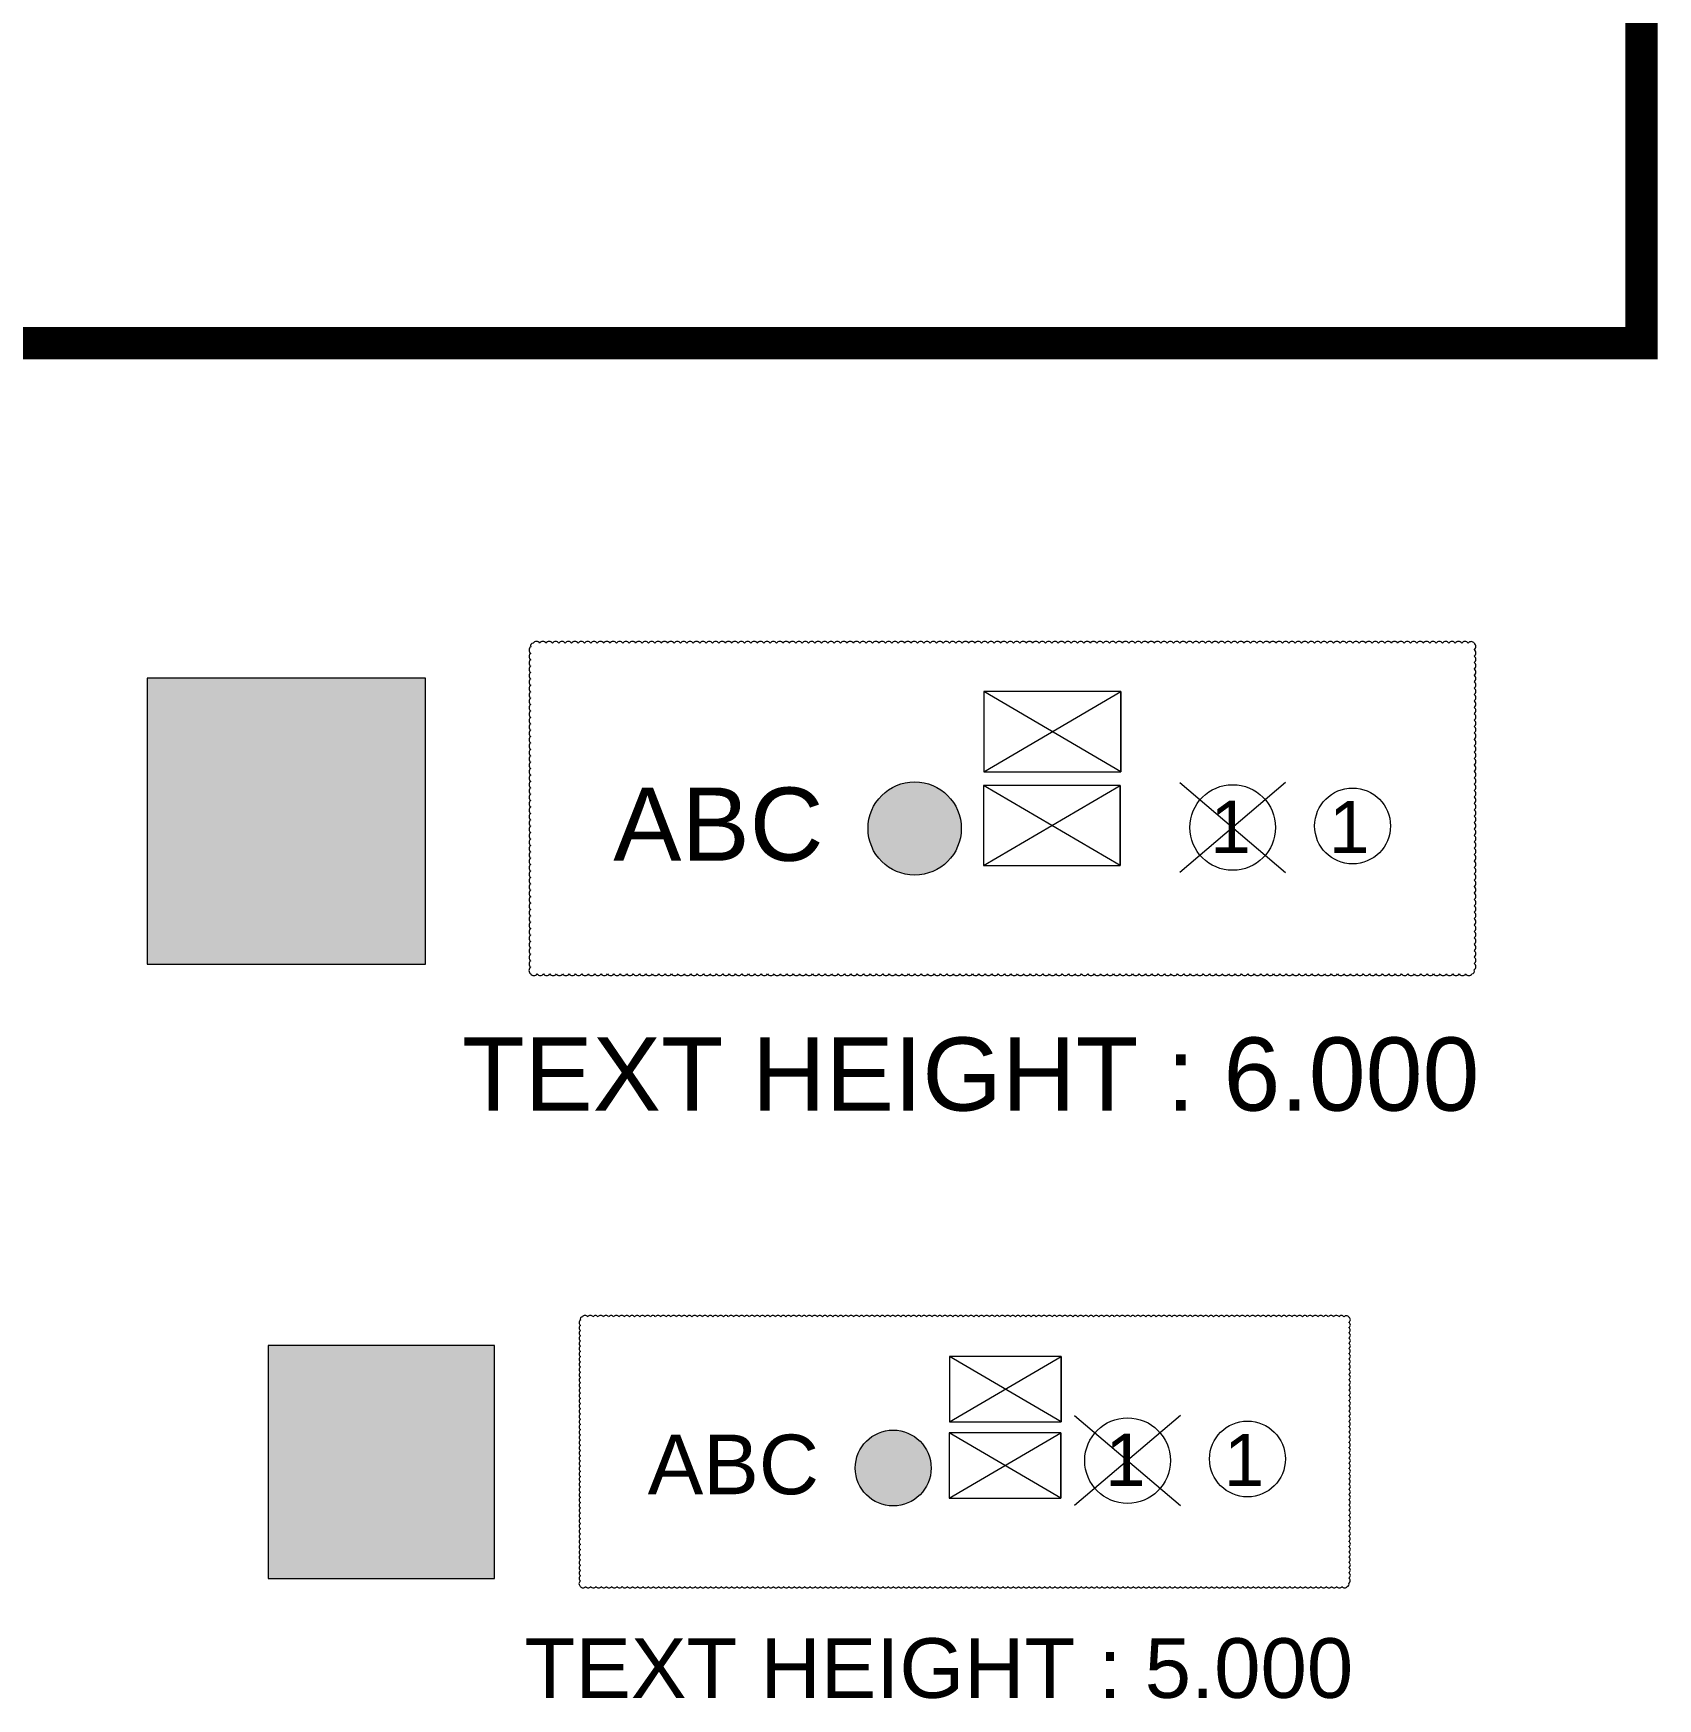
# Model space of a CAD drawing. Header units: inches. Extents: x -2907330 to 774627, y -12404360 to 10502691.
# Drawn here: x 15129.8 to 15265.9, y 262.5 to 402.1 of the extents above; entities that cross this region are included whole.
import ezdxf

# ---------------------------------------------------------------- set-up
doc = ezdxf.new("R2010")
doc.units = ezdxf.units.IN
doc.header["$MEASUREMENT"] = 0
doc.layers.add('CABLE SERVICE', color=7, linetype='Continuous', lineweight=0)
doc.styles.add('style1', font='arial.ttf', dxfattribs={"height": 2})

msp = doc.modelspace()

# ---------------------------------------------------------------- hatches: boundary and pattern name
at = {"lineweight": 0}
h = msp.add_hatch(color=3, dxfattribs=at)
h.dxf.hatch_style = 1
h.paths.add_polyline_path([(15162.62, 348.05), (15139.3, 348.05), (15139.3, 324.07), (15162.62, 324.07)])
h = msp.add_hatch(color=5, dxfattribs=at)
h.dxf.hatch_style = 1
h.paths.add_polyline_path([(15199.73, 335.46, 1), (15207.55, 335.46, 1)])
h = msp.add_hatch(color=3, dxfattribs=at)
h.dxf.hatch_style = 1
h.paths.add_polyline_path([(15168.43, 292.1), (15149.43, 292.1), (15149.43, 272.57), (15168.43, 272.57)])
h = msp.add_hatch(color=5, dxfattribs=at)
h.dxf.hatch_style = 1
h.paths.add_polyline_path([(15198.65, 281.84, 1), (15205.02, 281.84, 1)])

# ---------------------------------------------------------------- linework, layer by layer
at = {"linetype": 'Continuous', "const_width": 2.7}
msp.add_lwpolyline([(15264.58, 2028.86), (12871.15, 2028.86), (12871.15, 376.14), (15264.58, 376.14)], close=True, dxfattribs=at)
at = {"lineweight": 5}
for points in [[(15171.45, 323.26, 0.520567), (15171.99, 323.26, 0.520567), (15172.52, 323.26, 0.520567), (15173.06, 323.26, 0.520567), (15173.6, 323.26, 0.520567), (15174.13, 323.26, 0.520567), (15174.67, 323.26, 0.520567), (15175.21, 323.26, 0.520567), (15175.74, 323.26, 0.520567), (15176.28, 323.26, 0.520567), (15176.82, 323.26, 0.520567), (15177.35, 323.26, 0.520567), (15177.89, 323.26, 0.520567), (15178.43, 323.26, 0.520567), (15178.96, 323.26, 0.520567), (15179.5, 323.26, 0.520567), (15180.04, 323.26, 0.520567), (15180.57, 323.26, 0.520567), (15181.11, 323.26, 0.520567), (15181.65, 323.26, 0.520567), (15182.19, 323.26, 0.520567), (15182.72, 323.26, 0.520567), (15183.26, 323.26, 0.520567), (15183.8, 323.26, 0.520567), (15184.33, 323.26, 0.520567), (15184.87, 323.26, 0.520567), (15185.41, 323.26, 0.520567), (15185.94, 323.26, 0.520567), (15186.48, 323.26, 0.520567), (15187.02, 323.26, 0.520567), (15187.55, 323.26, 0.520567), (15188.09, 323.26, 0.520567), (15188.63, 323.26, 0.520567), (15189.16, 323.26, 0.520567), (15189.7, 323.26, 0.520567), (15190.24, 323.26, 0.520567), (15190.77, 323.26, 0.520567), (15191.31, 323.26, 0.520567), (15191.85, 323.26, 0.520567), (15192.38, 323.26, 0.520567), (15192.92, 323.26, 0.520567), (15193.46, 323.26, 0.520567), (15194, 323.26, 0.520567), (15194.53, 323.26, 0.520567), (15195.07, 323.26, 0.520567), (15195.61, 323.26, 0.520567), (15196.14, 323.26, 0.520567), (15196.68, 323.26, 0.520567), (15197.22, 323.26, 0.520567), (15197.75, 323.26, 0.520567), (15198.29, 323.26, 0.520567), (15198.83, 323.26, 0.520567), (15199.36, 323.26, 0.520567), (15199.9, 323.26, 0.520567), (15200.44, 323.26, 0.520567), (15200.97, 323.26, 0.520567), (15201.51, 323.26, 0.520567), (15202.05, 323.26, 0.520567), (15202.58, 323.26, 0.520567), (15203.12, 323.26, 0.520567), (15203.66, 323.26, 0.520567), (15204.19, 323.26, 0.520567), (15204.73, 323.26, 0.520567), (15205.27, 323.26, 0.520567), (15205.81, 323.26, 0.520567), (15206.34, 323.26, 0.520567), (15206.88, 323.26, 0.520567), (15207.42, 323.26, 0.520567), (15207.95, 323.26, 0.520567), (15208.49, 323.26, 0.520567), (15209.03, 323.26, 0.520567), (15209.56, 323.26, 0.520567), (15210.1, 323.26, 0.520567), (15210.64, 323.26, 0.520567), (15211.17, 323.26, 0.520567), (15211.71, 323.26, 0.520567), (15212.25, 323.26, 0.520567), (15212.78, 323.26, 0.520567), (15213.32, 323.26, 0.520567), (15213.86, 323.26, 0.520567), (15214.39, 323.26, 0.520567), (15214.93, 323.26, 0.520567), (15215.47, 323.26, 0.520567), (15216.01, 323.26, 0.520567), (15216.54, 323.26, 0.520567), (15217.08, 323.26, 0.520567), (15217.62, 323.26, 0.520567), (15218.15, 323.26, 0.520567), (15218.69, 323.26, 0.520567), (15219.23, 323.26, 0.520567), (15219.76, 323.26, 0.520567), (15220.3, 323.26, 0.520567), (15220.84, 323.26, 0.520567), (15221.37, 323.26, 0.520567), (15221.91, 323.26, 0.520567), (15222.45, 323.26, 0.520567), (15222.98, 323.26, 0.520567), (15223.52, 323.26, 0.520567), (15224.06, 323.26, 0.520567), (15224.59, 323.26, 0.520567), (15225.13, 323.26, 0.520567), (15225.67, 323.26, 0.520567), (15226.2, 323.26, 0.520567), (15226.74, 323.26, 0.520567), (15227.28, 323.26, 0.520567), (15227.82, 323.26, 0.520567), (15228.35, 323.26, 0.520567), (15228.89, 323.26, 0.520567), (15229.43, 323.26, 0.520567), (15229.96, 323.26, 0.520567), (15230.5, 323.26, 0.520567), (15231.04, 323.26, 0.520567), (15231.57, 323.26, 0.520567), (15232.11, 323.26, 0.520567), (15232.65, 323.26, 0.520567), (15233.18, 323.26, 0.520567), (15233.72, 323.26, 0.520567), (15234.26, 323.26, 0.520567), (15234.79, 323.26, 0.520567), (15235.33, 323.26, 0.520567), (15235.87, 323.26, 0.520567), (15236.4, 323.26, 0.520567), (15236.94, 323.26, 0.520567), (15237.48, 323.26, 0.520567), (15238.01, 323.26, 0.520567), (15238.55, 323.26, 0.520567), (15239.09, 323.26, 0.520567), (15239.63, 323.26, 0.520567), (15240.16, 323.26, 0.520567), (15240.7, 323.26, 0.520567), (15241.24, 323.26, 0.520567), (15241.77, 323.26, 0.520567), (15242.31, 323.26, 0.520567), (15242.85, 323.26, 0.520567), (15243.38, 323.26, 0.520567), (15243.92, 323.26, 0.520567), (15244.46, 323.26, 0.520567), (15244.99, 323.26, 0.520567), (15245.53, 323.26, 0.520567), (15246.07, 323.26, 0.520567), (15246.6, 323.26, 0.520567), (15247.14, 323.26, 0.520567), (15247.68, 323.26, 0.520567), (15248.21, 323.26, 0.520567), (15248.75, 323.26, 0.520567), (15249.29, 323.26, 0.520567), (15249.83, 323.26, 0.520567), (15250.36, 323.26, 0.520567), (15250.55, 323.6, 0.520567), (15250.55, 324.14, 0.520567), (15250.55, 324.68, 0.520567), (15250.55, 325.21, 0.520567), (15250.55, 325.75, 0.520567), (15250.55, 326.29, 0.520567), (15250.55, 326.83, 0.520567), (15250.55, 327.36, 0.520567), (15250.55, 327.9, 0.520567), (15250.55, 328.44, 0.520567), (15250.55, 328.97, 0.520567), (15250.55, 329.51, 0.520567), (15250.55, 330.05, 0.520567), (15250.55, 330.58, 0.520567), (15250.55, 331.12, 0.520567), (15250.55, 331.66, 0.520567), (15250.55, 332.19, 0.520567), (15250.55, 332.73, 0.520567), (15250.55, 333.27, 0.520567), (15250.55, 333.8, 0.520567), (15250.55, 334.34, 0.520567), (15250.55, 334.88, 0.520567), (15250.55, 335.41, 0.520567), (15250.55, 335.95, 0.520567), (15250.55, 336.49, 0.520567), (15250.55, 337.02, 0.520567), (15250.55, 337.56, 0.520567), (15250.55, 338.1, 0.520567), (15250.55, 338.64, 0.520567), (15250.55, 339.17, 0.520567), (15250.55, 339.71, 0.520567), (15250.55, 340.25, 0.520567), (15250.55, 340.78, 0.520567), (15250.55, 341.32, 0.520567), (15250.55, 341.86, 0.520567), (15250.55, 342.39, 0.520567), (15250.55, 342.93, 0.520567), (15250.55, 343.47, 0.520567), (15250.55, 344, 0.520567), (15250.55, 344.54, 0.520567), (15250.55, 345.08, 0.520567), (15250.55, 345.61, 0.520567), (15250.55, 346.15, 0.520567), (15250.55, 346.69, 0.520567), (15250.55, 347.22, 0.520567), (15250.55, 347.76, 0.520567), (15250.55, 348.3, 0.520567), (15250.55, 348.83, 0.520567), (15250.55, 349.37, 0.520567), (15250.55, 349.91, 0.520567), (15250.55, 350.45, 0.520567), (15250.55, 350.98, 0.520567), (15250.04, 351, 0.520567), (15249.5, 351, 0.520567), (15248.96, 351, 0.520567), (15248.43, 351, 0.520567), (15247.89, 351, 0.520567), (15247.35, 351, 0.520567), (15246.82, 351, 0.520567), (15246.28, 351, 0.520567), (15245.74, 351, 0.520567), (15245.21, 351, 0.520567), (15244.67, 351, 0.520567), (15244.13, 351, 0.520567), (15243.6, 351, 0.520567), (15243.06, 351, 0.520567), (15242.52, 351, 0.520567), (15241.99, 351, 0.520567), (15241.45, 351, 0.520567), (15240.91, 351, 0.520567), (15240.37, 351, 0.520567), (15239.84, 351, 0.520567), (15239.3, 351, 0.520567), (15238.76, 351, 0.520567), (15238.23, 351, 0.520567), (15237.69, 351, 0.520567), (15237.15, 351, 0.520567), (15236.62, 351, 0.520567), (15236.08, 351, 0.520567), (15235.54, 351, 0.520567), (15235.01, 351, 0.520567), (15234.47, 351, 0.520567), (15233.93, 351, 0.520567), (15233.4, 351, 0.520567), (15232.86, 351, 0.520567), (15232.32, 351, 0.520567), (15231.79, 351, 0.520567), (15231.25, 351, 0.520567), (15230.71, 351, 0.520567), (15230.18, 351, 0.520567), (15229.64, 351, 0.520567), (15229.1, 351, 0.520567), (15228.56, 351, 0.520567), (15228.03, 351, 0.520567), (15227.49, 351, 0.520567), (15226.95, 351, 0.520567), (15226.42, 351, 0.520567), (15225.88, 351, 0.520567), (15225.34, 351, 0.520567), (15224.81, 351, 0.520567), (15224.27, 351, 0.520567), (15223.73, 351, 0.520567), (15223.2, 351, 0.520567), (15222.66, 351, 0.520567), (15222.12, 351, 0.520567), (15221.59, 351, 0.520567), (15221.05, 351, 0.520567), (15220.51, 351, 0.520567), (15219.98, 351, 0.520567), (15219.44, 351, 0.520567), (15218.9, 351, 0.520567), (15218.37, 351, 0.520567), (15217.83, 351, 0.520567), (15217.29, 351, 0.520567), (15216.75, 351, 0.520567), (15216.22, 351, 0.520567), (15215.68, 351, 0.520567), (15215.14, 351, 0.520567), (15214.61, 351, 0.520567), (15214.07, 351, 0.520567), (15213.53, 351, 0.520567), (15213, 351, 0.520567), (15212.46, 351, 0.520567), (15211.92, 351, 0.520567), (15211.39, 351, 0.520567), (15210.85, 351, 0.520567), (15210.31, 351, 0.520567), (15209.78, 351, 0.520567), (15209.24, 351, 0.520567), (15208.7, 351, 0.520567), (15208.17, 351, 0.520567), (15207.63, 351, 0.520567), (15207.09, 351, 0.520567), (15206.55, 351, 0.520567), (15206.02, 351, 0.520567), (15205.48, 351, 0.520567), (15204.94, 351, 0.520567), (15204.41, 351, 0.520567), (15203.87, 351, 0.520567), (15203.33, 351, 0.520567), (15202.8, 351, 0.520567), (15202.26, 351, 0.520567), (15201.72, 351, 0.520567), (15201.19, 351, 0.520567), (15200.65, 351, 0.520567), (15200.11, 351, 0.520567), (15199.58, 351, 0.520567), (15199.04, 351, 0.520567), (15198.5, 351, 0.520567), (15197.97, 351, 0.520567), (15197.43, 351, 0.520567), (15196.89, 351, 0.520567), (15196.36, 351, 0.520567), (15195.82, 351, 0.520567), (15195.28, 351, 0.520567), (15194.74, 351, 0.520567), (15194.21, 351, 0.520567), (15193.67, 351, 0.520567), (15193.13, 351, 0.520567), (15192.6, 351, 0.520567), (15192.06, 351, 0.520567), (15191.52, 351, 0.520567), (15190.99, 351, 0.520567), (15190.45, 351, 0.520567), (15189.91, 351, 0.520567), (15189.38, 351, 0.520567), (15188.84, 351, 0.520567), (15188.3, 351, 0.520567), (15187.77, 351, 0.520567), (15187.23, 351, 0.520567), (15186.69, 351, 0.520567), (15186.16, 351, 0.520567), (15185.62, 351, 0.520567), (15185.08, 351, 0.520567), (15184.54, 351, 0.520567), (15184.01, 351, 0.520567), (15183.47, 351, 0.520567), (15182.93, 351, 0.520567), (15182.4, 351, 0.520567), (15181.86, 351, 0.520567), (15181.32, 351, 0.520567), (15180.79, 351, 0.520567), (15180.25, 351, 0.520567), (15179.71, 351, 0.520567), (15179.18, 351, 0.520567), (15178.64, 351, 0.520567), (15178.1, 351, 0.520567), (15177.57, 351, 0.520567), (15177.03, 351, 0.520567), (15176.49, 351, 0.520567), (15175.96, 351, 0.520567), (15175.42, 351, 0.520567), (15174.88, 351, 0.520567), (15174.35, 351, 0.520567), (15173.81, 351, 0.520567), (15173.27, 351, 0.520567), (15172.73, 351, 0.520567), (15172.2, 351, 0.520567), (15171.66, 351, 0.520567), (15171.45, 350.68, 0.520567), (15171.45, 350.14, 0.520567), (15171.45, 349.61, 0.520567), (15171.45, 349.07, 0.520567), (15171.45, 348.53, 0.520567), (15171.45, 348, 0.520567), (15171.45, 347.46, 0.520567), (15171.45, 346.92, 0.520567), (15171.45, 346.38, 0.520567), (15171.45, 345.85, 0.520567), (15171.45, 345.31, 0.520567), (15171.45, 344.77, 0.520567), (15171.45, 344.24, 0.520567), (15171.45, 343.7, 0.520567), (15171.45, 343.16, 0.520567), (15171.45, 342.63, 0.520567), (15171.45, 342.09, 0.520567), (15171.45, 341.55, 0.520567), (15171.45, 341.02, 0.520567), (15171.45, 340.48, 0.520567), (15171.45, 339.94, 0.520567), (15171.45, 339.41, 0.520567), (15171.45, 338.87, 0.520567), (15171.45, 338.33, 0.520567), (15171.45, 337.8, 0.520567), (15171.45, 337.26, 0.520567), (15171.45, 336.72, 0.520567), (15171.45, 336.19, 0.520567), (15171.45, 335.65, 0.520567), (15171.45, 335.11, 0.520567), (15171.45, 334.57, 0.520567), (15171.45, 334.04, 0.520567), (15171.45, 333.5, 0.520567), (15171.45, 332.96, 0.520567), (15171.45, 332.43, 0.520567), (15171.45, 331.89, 0.520567), (15171.45, 331.35, 0.520567), (15171.45, 330.82, 0.520567), (15171.45, 330.28, 0.520567), (15171.45, 329.74, 0.520567), (15171.45, 329.21, 0.520567), (15171.45, 328.67, 0.520567), (15171.45, 328.13, 0.520567), (15171.45, 327.6, 0.520567), (15171.45, 327.06, 0.520567), (15171.45, 326.52, 0.520567), (15171.45, 325.99, 0.520567), (15171.45, 325.45, 0.520567), (15171.45, 324.91, 0.520567), (15171.45, 324.37, 0.520567), (15171.45, 323.84, 0.520567)], [(15175.62, 271.91, 0.520567), (15176.05, 271.91, 0.520567), (15176.49, 271.91, 0.520567), (15176.93, 271.91, 0.520567), (15177.37, 271.91, 0.520567), (15177.8, 271.91, 0.520567), (15178.24, 271.91, 0.520567), (15178.68, 271.91, 0.520567), (15179.12, 271.91, 0.520567), (15179.55, 271.91, 0.520567), (15179.99, 271.91, 0.520567), (15180.43, 271.91, 0.520567), (15180.86, 271.91, 0.520567), (15181.3, 271.91, 0.520567), (15181.74, 271.91, 0.520567), (15182.18, 271.91, 0.520567), (15182.61, 271.91, 0.520567), (15183.05, 271.91, 0.520567), (15183.49, 271.91, 0.520567), (15183.93, 271.91, 0.520567), (15184.36, 271.91, 0.520567), (15184.8, 271.91, 0.520567), (15185.24, 271.91, 0.520567), (15185.67, 271.91, 0.520567), (15186.11, 271.91, 0.520567), (15186.55, 271.91, 0.520567), (15186.99, 271.91, 0.520567), (15187.42, 271.91, 0.520567), (15187.86, 271.91, 0.520567), (15188.3, 271.91, 0.520567), (15188.74, 271.91, 0.520567), (15189.17, 271.91, 0.520567), (15189.61, 271.91, 0.520567), (15190.05, 271.91, 0.520567), (15190.49, 271.91, 0.520567), (15190.92, 271.91, 0.520567), (15191.36, 271.91, 0.520567), (15191.8, 271.91, 0.520567), (15192.23, 271.91, 0.520567), (15192.67, 271.91, 0.520567), (15193.11, 271.91, 0.520567), (15193.55, 271.91, 0.520567), (15193.98, 271.91, 0.520567), (15194.42, 271.91, 0.520567), (15194.86, 271.91, 0.520567), (15195.3, 271.91, 0.520567), (15195.73, 271.91, 0.520567), (15196.17, 271.91, 0.520567), (15196.61, 271.91, 0.520567), (15197.04, 271.91, 0.520567), (15197.48, 271.91, 0.520567), (15197.92, 271.91, 0.520567), (15198.36, 271.91, 0.520567), (15198.79, 271.91, 0.520567), (15199.23, 271.91, 0.520567), (15199.67, 271.91, 0.520567), (15200.11, 271.91, 0.520567), (15200.54, 271.91, 0.520567), (15200.98, 271.91, 0.520567), (15201.42, 271.91, 0.520567), (15201.85, 271.91, 0.520567), (15202.29, 271.91, 0.520567), (15202.73, 271.91, 0.520567), (15203.17, 271.91, 0.520567), (15203.6, 271.91, 0.520567), (15204.04, 271.91, 0.520567), (15204.48, 271.91, 0.520567), (15204.92, 271.91, 0.520567), (15205.35, 271.91, 0.520567), (15205.79, 271.91, 0.520567), (15206.23, 271.91, 0.520567), (15206.66, 271.91, 0.520567), (15207.1, 271.91, 0.520567), (15207.54, 271.91, 0.520567), (15207.98, 271.91, 0.520567), (15208.41, 271.91, 0.520567), (15208.85, 271.91, 0.520567), (15209.29, 271.91, 0.520567), (15209.73, 271.91, 0.520567), (15210.16, 271.91, 0.520567), (15210.6, 271.91, 0.520567), (15211.04, 271.91, 0.520567), (15211.47, 271.91, 0.520567), (15211.91, 271.91, 0.520567), (15212.35, 271.91, 0.520567), (15212.79, 271.91, 0.520567), (15213.22, 271.91, 0.520567), (15213.66, 271.91, 0.520567), (15214.1, 271.91, 0.520567), (15214.54, 271.91, 0.520567), (15214.97, 271.91, 0.520567), (15215.41, 271.91, 0.520567), (15215.85, 271.91, 0.520567), (15216.29, 271.91, 0.520567), (15216.72, 271.91, 0.520567), (15217.16, 271.91, 0.520567), (15217.6, 271.91, 0.520567), (15218.03, 271.91, 0.520567), (15218.47, 271.91, 0.520567), (15218.91, 271.91, 0.520567), (15219.35, 271.91, 0.520567), (15219.78, 271.91, 0.520567), (15220.22, 271.91, 0.520567), (15220.66, 271.91, 0.520567), (15221.1, 271.91, 0.520567), (15221.53, 271.91, 0.520567), (15221.97, 271.91, 0.520567), (15222.41, 271.91, 0.520567), (15222.84, 271.91, 0.520567), (15223.28, 271.91, 0.520567), (15223.72, 271.91, 0.520567), (15224.16, 271.91, 0.520567), (15224.59, 271.91, 0.520567), (15225.03, 271.91, 0.520567), (15225.47, 271.91, 0.520567), (15225.91, 271.91, 0.520567), (15226.34, 271.91, 0.520567), (15226.78, 271.91, 0.520567), (15227.22, 271.91, 0.520567), (15227.65, 271.91, 0.520567), (15228.09, 271.91, 0.520567), (15228.53, 271.91, 0.520567), (15228.97, 271.91, 0.520567), (15229.4, 271.91, 0.520567), (15229.84, 271.91, 0.520567), (15230.28, 271.91, 0.520567), (15230.72, 271.91, 0.520567), (15231.15, 271.91, 0.520567), (15231.59, 271.91, 0.520567), (15232.03, 271.91, 0.520567), (15232.46, 271.91, 0.520567), (15232.9, 271.91, 0.520567), (15233.34, 271.91, 0.520567), (15233.78, 271.91, 0.520567), (15234.21, 271.91, 0.520567), (15234.65, 271.91, 0.520567), (15235.09, 271.91, 0.520567), (15235.53, 271.91, 0.520567), (15235.96, 271.91, 0.520567), (15236.4, 271.91, 0.520567), (15236.84, 271.91, 0.520567), (15237.28, 271.91, 0.520567), (15237.71, 271.91, 0.520567), (15238.15, 271.91, 0.520567), (15238.59, 271.91, 0.520567), (15239.02, 271.91, 0.520567), (15239.46, 271.91, 0.520567), (15239.9, 271.91, 0.520567), (15240.05, 272.19, 0.520567), (15240.05, 272.62, 0.520567), (15240.05, 273.06, 0.520567), (15240.05, 273.5, 0.520567), (15240.05, 273.94, 0.520567), (15240.05, 274.37, 0.520567), (15240.05, 274.81, 0.520567), (15240.05, 275.25, 0.520567), (15240.05, 275.69, 0.520567), (15240.05, 276.12, 0.520567), (15240.05, 276.56, 0.520567), (15240.05, 277, 0.520567), (15240.05, 277.43, 0.520567), (15240.05, 277.87, 0.520567), (15240.05, 278.31, 0.520567), (15240.05, 278.75, 0.520567), (15240.05, 279.18, 0.520567), (15240.05, 279.62, 0.520567), (15240.05, 280.06, 0.520567), (15240.05, 280.5, 0.520567), (15240.05, 280.93, 0.520567), (15240.05, 281.37, 0.520567), (15240.05, 281.81, 0.520567), (15240.05, 282.24, 0.520567), (15240.05, 282.68, 0.520567), (15240.05, 283.12, 0.520567), (15240.05, 283.56, 0.520567), (15240.05, 283.99, 0.520567), (15240.05, 284.43, 0.520567), (15240.05, 284.87, 0.520567), (15240.05, 285.31, 0.520567), (15240.05, 285.74, 0.520567), (15240.05, 286.18, 0.520567), (15240.05, 286.62, 0.520567), (15240.05, 287.05, 0.520567), (15240.05, 287.49, 0.520567), (15240.05, 287.93, 0.520567), (15240.05, 288.37, 0.520567), (15240.05, 288.8, 0.520567), (15240.05, 289.24, 0.520567), (15240.05, 289.68, 0.520567), (15240.05, 290.12, 0.520567), (15240.05, 290.55, 0.520567), (15240.05, 290.99, 0.520567), (15240.05, 291.43, 0.520567), (15240.05, 291.86, 0.520567), (15240.05, 292.3, 0.520567), (15240.05, 292.74, 0.520567), (15240.05, 293.18, 0.520567), (15240.05, 293.61, 0.520567), (15240.05, 294.05, 0.520567), (15240.05, 294.49, 0.520567), (15239.63, 294.51, 0.520567), (15239.2, 294.51, 0.520567), (15238.76, 294.51, 0.520567), (15238.32, 294.51, 0.520567), (15237.89, 294.51, 0.520567), (15237.45, 294.51, 0.520567), (15237.01, 294.51, 0.520567), (15236.57, 294.51, 0.520567), (15236.14, 294.51, 0.520567), (15235.7, 294.51, 0.520567), (15235.26, 294.51, 0.520567), (15234.82, 294.51, 0.520567), (15234.39, 294.51, 0.520567), (15233.95, 294.51, 0.520567), (15233.51, 294.51, 0.520567), (15233.08, 294.51, 0.520567), (15232.64, 294.51, 0.520567), (15232.2, 294.51, 0.520567), (15231.76, 294.51, 0.520567), (15231.33, 294.51, 0.520567), (15230.89, 294.51, 0.520567), (15230.45, 294.51, 0.520567), (15230.01, 294.51, 0.520567), (15229.58, 294.51, 0.520567), (15229.14, 294.51, 0.520567), (15228.7, 294.51, 0.520567), (15228.27, 294.51, 0.520567), (15227.83, 294.51, 0.520567), (15227.39, 294.51, 0.520567), (15226.95, 294.51, 0.520567), (15226.52, 294.51, 0.520567), (15226.08, 294.51, 0.520567), (15225.64, 294.51, 0.520567), (15225.2, 294.51, 0.520567), (15224.77, 294.51, 0.520567), (15224.33, 294.51, 0.520567), (15223.89, 294.51, 0.520567), (15223.46, 294.51, 0.520567), (15223.02, 294.51, 0.520567), (15222.58, 294.51, 0.520567), (15222.14, 294.51, 0.520567), (15221.71, 294.51, 0.520567), (15221.27, 294.51, 0.520567), (15220.83, 294.51, 0.520567), (15220.39, 294.51, 0.520567), (15219.96, 294.51, 0.520567), (15219.52, 294.51, 0.520567), (15219.08, 294.51, 0.520567), (15218.64, 294.51, 0.520567), (15218.21, 294.51, 0.520567), (15217.77, 294.51, 0.520567), (15217.33, 294.51, 0.520567), (15216.9, 294.51, 0.520567), (15216.46, 294.51, 0.520567), (15216.02, 294.51, 0.520567), (15215.58, 294.51, 0.520567), (15215.15, 294.51, 0.520567), (15214.71, 294.51, 0.520567), (15214.27, 294.51, 0.520567), (15213.83, 294.51, 0.520567), (15213.4, 294.51, 0.520567), (15212.96, 294.51, 0.520567), (15212.52, 294.51, 0.520567), (15212.09, 294.51, 0.520567), (15211.65, 294.51, 0.520567), (15211.21, 294.51, 0.520567), (15210.77, 294.51, 0.520567), (15210.34, 294.51, 0.520567), (15209.9, 294.51, 0.520567), (15209.46, 294.51, 0.520567), (15209.02, 294.51, 0.520567), (15208.59, 294.51, 0.520567), (15208.15, 294.51, 0.520567), (15207.71, 294.51, 0.520567), (15207.28, 294.51, 0.520567), (15206.84, 294.51, 0.520567), (15206.4, 294.51, 0.520567), (15205.96, 294.51, 0.520567), (15205.53, 294.51, 0.520567), (15205.09, 294.51, 0.520567), (15204.65, 294.51, 0.520567), (15204.21, 294.51, 0.520567), (15203.78, 294.51, 0.520567), (15203.34, 294.51, 0.520567), (15202.9, 294.51, 0.520567), (15202.47, 294.51, 0.520567), (15202.03, 294.51, 0.520567), (15201.59, 294.51, 0.520567), (15201.15, 294.51, 0.520567), (15200.72, 294.51, 0.520567), (15200.28, 294.51, 0.520567), (15199.84, 294.51, 0.520567), (15199.4, 294.51, 0.520567), (15198.97, 294.51, 0.520567), (15198.53, 294.51, 0.520567), (15198.09, 294.51, 0.520567), (15197.65, 294.51, 0.520567), (15197.22, 294.51, 0.520567), (15196.78, 294.51, 0.520567), (15196.34, 294.51, 0.520567), (15195.91, 294.51, 0.520567), (15195.47, 294.51, 0.520567), (15195.03, 294.51, 0.520567), (15194.59, 294.51, 0.520567), (15194.16, 294.51, 0.520567), (15193.72, 294.51, 0.520567), (15193.28, 294.51, 0.520567), (15192.84, 294.51, 0.520567), (15192.41, 294.51, 0.520567), (15191.97, 294.51, 0.520567), (15191.53, 294.51, 0.520567), (15191.1, 294.51, 0.520567), (15190.66, 294.51, 0.520567), (15190.22, 294.51, 0.520567), (15189.78, 294.51, 0.520567), (15189.35, 294.51, 0.520567), (15188.91, 294.51, 0.520567), (15188.47, 294.51, 0.520567), (15188.03, 294.51, 0.520567), (15187.6, 294.51, 0.520567), (15187.16, 294.51, 0.520567), (15186.72, 294.51, 0.520567), (15186.29, 294.51, 0.520567), (15185.85, 294.51, 0.520567), (15185.41, 294.51, 0.520567), (15184.97, 294.51, 0.520567), (15184.54, 294.51, 0.520567), (15184.1, 294.51, 0.520567), (15183.66, 294.51, 0.520567), (15183.22, 294.51, 0.520567), (15182.79, 294.51, 0.520567), (15182.35, 294.51, 0.520567), (15181.91, 294.51, 0.520567), (15181.48, 294.51, 0.520567), (15181.04, 294.51, 0.520567), (15180.6, 294.51, 0.520567), (15180.16, 294.51, 0.520567), (15179.73, 294.51, 0.520567), (15179.29, 294.51, 0.520567), (15178.85, 294.51, 0.520567), (15178.41, 294.51, 0.520567), (15177.98, 294.51, 0.520567), (15177.54, 294.51, 0.520567), (15177.1, 294.51, 0.520567), (15176.67, 294.51, 0.520567), (15176.23, 294.51, 0.520567), (15175.79, 294.51, 0.520567), (15175.62, 294.24, 0.520567), (15175.62, 293.8, 0.520567), (15175.62, 293.37, 0.520567), (15175.62, 292.93, 0.520567), (15175.62, 292.49, 0.520567), (15175.62, 292.06, 0.520567), (15175.62, 291.62, 0.520567), (15175.62, 291.18, 0.520567), (15175.62, 290.74, 0.520567), (15175.62, 290.31, 0.520567), (15175.62, 289.87, 0.520567), (15175.62, 289.43, 0.520567), (15175.62, 288.99, 0.520567), (15175.62, 288.56, 0.520567), (15175.62, 288.12, 0.520567), (15175.62, 287.68, 0.520567), (15175.62, 287.25, 0.520567), (15175.62, 286.81, 0.520567), (15175.62, 286.37, 0.520567), (15175.62, 285.93, 0.520567), (15175.62, 285.5, 0.520567), (15175.62, 285.06, 0.520567), (15175.62, 284.62, 0.520567), (15175.62, 284.18, 0.520567), (15175.62, 283.75, 0.520567), (15175.62, 283.31, 0.520567), (15175.62, 282.87, 0.520567), (15175.62, 282.44, 0.520567), (15175.62, 282, 0.520567), (15175.62, 281.56, 0.520567), (15175.62, 281.12, 0.520567), (15175.62, 280.69, 0.520567), (15175.62, 280.25, 0.520567), (15175.62, 279.81, 0.520567), (15175.62, 279.37, 0.520567), (15175.62, 278.94, 0.520567), (15175.62, 278.5, 0.520567), (15175.62, 278.06, 0.520567), (15175.62, 277.62, 0.520567), (15175.62, 277.19, 0.520567), (15175.62, 276.75, 0.520567), (15175.62, 276.31, 0.520567), (15175.62, 275.88, 0.520567), (15175.62, 275.44, 0.520567), (15175.62, 275, 0.520567), (15175.62, 274.56, 0.520567), (15175.62, 274.13, 0.520567), (15175.62, 273.69, 0.520567), (15175.62, 273.25, 0.520567), (15175.62, 272.81, 0.520567), (15175.62, 272.38, 0.520567)]]:
    msp.add_lwpolyline(points, format="xyb", close=True, dxfattribs=at)
at = {"color": 5, "lineweight": 0}
for points in [[(15139.3, 324.07), (15162.62, 324.07), (15162.62, 348.05), (15139.3, 348.05)], [(15149.43, 272.57), (15168.43, 272.57), (15168.43, 292.1), (15149.43, 292.1)]]:
    msp.add_lwpolyline(points, close=True, dxfattribs=at)
at = {"color": 1, "lineweight": 0}
for points in [[(15220.92, 346.93), (15209.45, 346.93), (15209.45, 340.22), (15220.92, 340.22)], [(15215.92, 291.19), (15206.57, 291.19), (15206.57, 285.72), (15215.92, 285.72)]]:
    msp.add_lwpolyline(points, close=True, dxfattribs=at)
for points in [[(15209.45, 340.22), (15220.92, 346.93), (15220.92, 340.22), (15209.45, 346.93)], [(15206.57, 285.72), (15215.92, 291.19), (15215.92, 285.72), (15206.57, 291.19)]]:
    msp.add_lwpolyline(points, dxfattribs=at)
at = {"color": 30, "lineweight": 0}
for points in [[(15220.88, 339.07), (15209.41, 339.07), (15209.41, 332.36), (15220.88, 332.36)], [(15215.88, 284.79), (15206.54, 284.79), (15206.54, 279.32), (15215.88, 279.32)]]:
    msp.add_lwpolyline(points, close=True, dxfattribs=at)
for points in [[(15209.41, 332.36), (15220.88, 339.07), (15220.88, 332.36), (15209.41, 339.07)], [(15206.54, 279.32), (15215.88, 284.79), (15215.88, 279.32), (15206.54, 284.79)]]:
    msp.add_lwpolyline(points, dxfattribs=at)
at = {"lineweight": 0}
for centre, radius in [((15203.64, 335.46), 3.91), ((15230.3, 335.54), 3.59), ((15240.35, 335.67), 3.18), ((15201.84, 281.84), 3.18), ((15221.49, 282.46), 3.59), ((15231.54, 282.6), 3.18)]:
    msp.add_circle(centre, radius, dxfattribs=at)
at = {"layer": 'CABLE SERVICE', "lineweight": 0}
for p, q in [((15225.86, 339.31), (15234.74, 331.76)), ((15234.74, 339.31), (15225.86, 331.76)), ((15217.05, 286.24), (15225.93, 278.69)), ((15225.93, 286.24), (15217.05, 278.69))]:
    msp.add_line(p, q, dxfattribs=at)

# ---------------------------------------------------------------- texts
at = {"layer": 'CABLE SERVICE', "style": 'style1'}
for p in [(15228.42, 333.41), (15238.37, 333.4), (15219.61, 280.34), (15229.56, 280.32)]:
    msp.add_text('1', height=4.37, dxfattribs=at).set_placement(p)
at = {"layer": 'CABLE SERVICE', "lineweight": 5, "attachment_point": 1, "style": 'style1'}
for s, width, gutter_width, insert, char_height in [('ABC', 23.7254, 10.74, (15178.37, 338.89), 6.138), ('\\pxqc;TEXT HEIGHT : 6.000', 99.5984, 10.74, (15158.54, 317.94), 6.1381), ('ABC', 19.3263, 8.75, (15181.26, 284.64), 5), ('\\pxqc;TEXT HEIGHT : 5.000', 81.131, 8.75, (15165.1, 267.57), 5)]:
    msp.add_mtext_dynamic_manual_height_columns(s, width=width, gutter_width=gutter_width, heights=[0], dxfattribs=dict(at, insert=insert, char_height=char_height))

doc.saveas('drawing.dxf')
